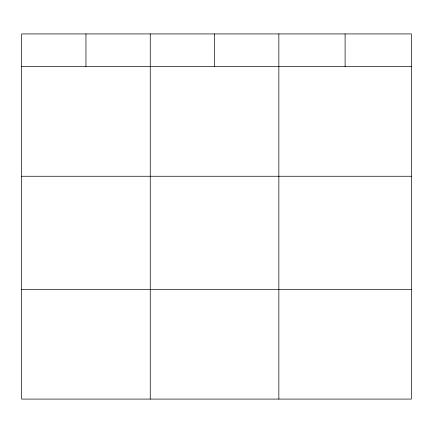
<?xml version="1.0" encoding="UTF-8"?>
<svg xmlns="http://www.w3.org/2000/svg" width="433" height="433" viewBox="0 0 433 433"><rect width="100%" height="100%" fill="white"/><g stroke="black" fill="none" stroke-linecap="round" stroke-linejoin="round"><path stroke-width="0.65" d="M411.35 176.258L411.35 33.92L21.65 33.92L21.65 399.08L411.35 399.08L411.35 176.258L21.65 176.258M21.65 66.509L411.35 66.509M21.65 289.331L411.35 289.331M345.101 33.92L345.101 66.509M278.852 33.92L278.852 399.08M214.552 33.92L214.552 66.509M150.251 33.92L150.251 399.08M85.951 33.92L85.951 66.509"/></g></svg>
